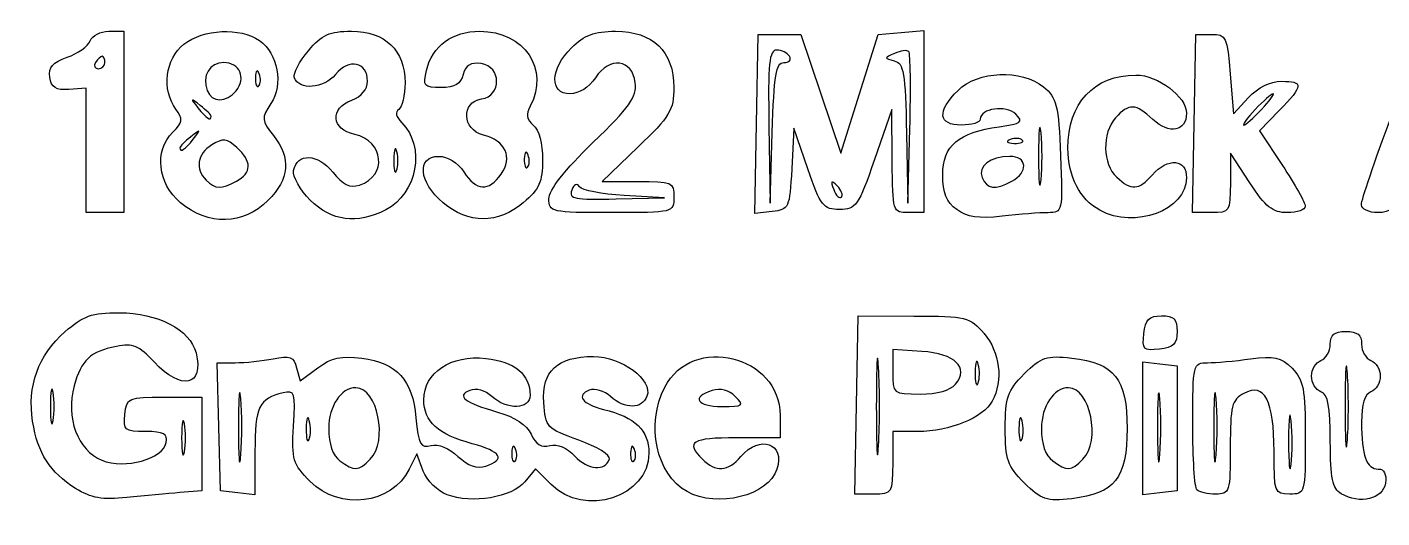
# Model space of a CAD drawing. Extents: x 0.53 to 3.78, y 0.49 to 2.29.
# Drawn here: x 1.889 to 2.611, y 0.497 to 0.759 of the extents above; entities that cross this region are included whole.
import ezdxf

# ---------------------------------------------------------------- set-up
doc = ezdxf.new("R2010")
doc.units = 0
doc.layers.get('0').update_dxf_attribs({"linetype": 'CONTINUOUS'})

msp = doc.modelspace()

# ---------------------------------------------------------------- linework, layer by layer
at = {"color": 7}
for p, q in [((1.932023, 0.756666), (1.94, 0.756666)), ((1.94, 0.756666), (1.94, 0.708333)), ((2.277407, 0.70727), (2.278334, 0.755)), ((2.278334, 0.755), (2.28972, 0.755)), ((2.28972, 0.755), (2.301106, 0.755)), ((2.301106, 0.755), (2.311765, 0.723333)), ((2.332344, 0.723333), (2.342264, 0.755)), ((2.342264, 0.755), (2.354465, 0.756034)), ((2.354465, 0.756034), (2.366667, 0.757069)), ((2.366667, 0.757069), (2.366667, 0.708534)), ((2.510742, 0.7075), (2.511666, 0.755)), ((2.511666, 0.755), (2.52, 0.755)), ((2.358587, 0.745857), (2.358587, 0.745858)), ((1.93, 0.74), (1.93, 0.74)), ((2.291972, 0.74), (2.291973, 0.74)), ((2.012277, 0.733958), (2.012277, 0.733958)), ((2.53, 0.733863), (2.531666, 0.712727)), ((1.92, 0.726255), (1.910837, 0.725627)), ((1.92, 0.693128), (1.92, 0.726255)), ((1.999965, 0.724956), (1.999965, 0.724958)), ((2.311765, 0.723333), (2.322423, 0.691667)), ((2.322423, 0.691667), (2.332344, 0.723333)), ((2.531666, 0.712727), (2.539747, 0.721363)), ((1.94, 0.708333), (1.94, 0.66)), ((1.986667, 0.711259), (1.986667, 0.711259)), ((2.349478, 0.715), (2.340291, 0.688333)), ((2.349739, 0.6875), (2.349478, 0.715)), ((2.366667, 0.708534), (2.366667, 0.66)), ((2.55612, 0.714437), (2.545574, 0.703556)), ((2.546667, 0.715), (2.546667, 0.715)), ((2.276481, 0.659539), (2.277408, 0.70727)), ((2.277408, 0.70727), (2.277407, 0.70727)), ((2.284046, 0.705833), (2.284758, 0.665)), ((2.284758, 0.665), (2.285821, 0.7025)), ((2.297378, 0.705), (2.296189, 0.683333)), ((2.304806, 0.683333), (2.297378, 0.705)), ((2.357384, 0.702255), (2.3581, 0.665)), ((2.3581, 0.665), (2.35916, 0.704612)), ((2.429095, 0.7025), (2.429095, 0.7025)), ((2.509811, 0.66), (2.510736, 0.7075)), ((2.510736, 0.7075), (2.510742, 0.7075)), ((2.545574, 0.703556), (2.557787, 0.685163)), ((1.977092, 0.699167), (1.977092, 0.699167)), ((2.214179, 0.694925), (2.195025, 0.676667)), ((2.419097, 0.698681), (2.419097, 0.698681)), ((1.92, 0.693127), (1.92, 0.693128)), ((1.92, 0.66), (1.92, 0.693127)), ((2.085643, 0.692437), (2.085643, 0.692437)), ((2.155611, 0.690625), (2.15561, 0.690625)), ((2.530078, 0.691667), (2.530034, 0.675833)), ((2.540433, 0.675833), (2.530078, 0.691667)), ((2.000219, 0.676783), (2.000219, 0.676784)), ((2.195025, 0.676667), (2.214179, 0.676667)), ((2.320414, 0.674222), (2.320414, 0.674222)), ((2.413553, 0.676784), (2.413552, 0.676784)), ((1.970256, 0.665296), (1.970256, 0.665296)), ((2.039497, 0.666657), (2.039497, 0.666657)), ((2.110255, 0.665296), (2.110256, 0.665296)), ((2.166667, 0.667324), (2.166667, 0.667324)), ((2.202605, 0.667309), (2.228333, 0.667951)), ((2.228333, 0.667951), (2.206753, 0.669154)), ((2.206753, 0.669154), (2.206753, 0.669154)), ((1.93, 0.66), (1.92, 0.66)), ((1.94, 0.66), (1.93, 0.66)), ((2.285741, 0.660603), (2.276481, 0.659539)), ((2.366667, 0.66), (2.358334, 0.66)), ((2.384167, 0.661612), (2.384167, 0.661612)), ((2.460367, 0.661318), (2.460367, 0.661318)), ((2.519903, 0.66), (2.509811, 0.66)), ((2.599898, 0.664167), (2.599898, 0.664167)), ((2.330742, 0.5575), (2.331666, 0.605)), ((2.331666, 0.605), (2.361205, 0.6049)), ((2.483922, 0.595589), (2.483922, 0.595589)), ((2.365492, 0.586016), (2.35, 0.587032)), ((2.35, 0.587032), (2.35, 0.575182)), ((1.990717, 0.545833), (1.989767, 0.579999)), ((1.989767, 0.579999), (1.999467, 0.579999)), ((2.395643, 0.579103), (2.395643, 0.579103)), ((2.483333, 0.545), (2.483333, 0.580443)), ((2.483333, 0.580443), (2.4925, 0.579388)), ((2.4925, 0.579388), (2.501667, 0.578334)), ((2.501667, 0.578334), (2.501667, 0.545001)), ((2.032207, 0.577279), (2.034029, 0.570314)), ((2.034029, 0.570314), (2.043466, 0.577291)), ((2.342468, 0.5775), (2.342468, 0.5775)), ((2.592457, 0.574167), (2.592457, 0.574167)), ((1.902352, 0.564167), (1.902352, 0.564167)), ((2.383565, 0.568612), (2.383565, 0.568613)), ((1.961667, 0.561667), (1.981667, 0.561667)), ((1.981667, 0.561667), (1.981667, 0.536667)), ((2.002432, 0.560934), (2.002436, 0.560934)), ((2.266086, 0.562009), (2.266086, 0.562009)), ((2.329817, 0.509997), (2.330741, 0.557497)), ((2.330741, 0.557497), (2.330742, 0.5575)), ((2.492432, 0.560934), (2.492436, 0.560934)), ((2.522432, 0.560934), (2.522436, 0.560934)), ((2.038976, 0.549103), (2.038977, 0.549103)), ((2.29, 0.551923), (2.29, 0.54)), ((2.418976, 0.549103), (2.418977, 0.549103)), ((2.562428, 0.549092), (2.562433, 0.549092)), ((1.972352, 0.5475), (1.972352, 0.5475)), ((1.991667, 0.511666), (1.990717, 0.545833)), ((2.36344, 0.54333), (2.35, 0.54333)), ((2.35, 0.54333), (2.35, 0.526663)), ((2.483333, 0.509558), (2.483333, 0.545001)), ((2.483333, 0.545001), (2.483333, 0.545)), ((2.501667, 0.545001), (2.501667, 0.511667)), ((1.981667, 0.536667), (1.981667, 0.511667)), ((2.29, 0.54), (2.266667, 0.54)), ((2.01, 0.532704), (2.01, 0.509557)), ((2.071429, 0.528571), (2.071429, 0.528571)), ((2.096305, 0.531384), (2.092254, 0.523257)), ((2.099759, 0.522298), (2.096305, 0.531384)), ((2.148944, 0.533958), (2.148944, 0.533958)), ((2.212277, 0.533958), (2.212277, 0.533958)), ((2.451429, 0.528571), (2.451429, 0.528571)), ((2.159534, 0.523495), (2.1539, 0.516537)), ((2.167949, 0.515081), (2.159534, 0.523495)), ((1.914348, 0.513034), (1.914348, 0.513034)), ((2.039449, 0.516704), (2.039449, 0.516704)), ((2.420159, 0.515995), (2.420159, 0.515995)), ((1.981667, 0.511667), (1.97, 0.510786)), ((2.000833, 0.510612), (1.991667, 0.511666)), ((2.01, 0.509557), (2.000833, 0.510612)), ((2.240367, 0.511318), (2.240367, 0.511318)), ((2.339908, 0.509997), (2.329817, 0.509997)), ((2.4925, 0.510613), (2.483333, 0.509558)), ((2.501667, 0.511667), (2.4925, 0.510613)), ((2.512222, 0.512222), (2.512222, 0.512222)), ((2.589167, 0.510188), (2.589167, 0.510188))]:
    msp.add_line(p, q, dxfattribs=at)
for points in [[(1.972116, 0.749758), (1.982528, 0.757948), (2.002035, 0.758872), (2.012328, 0.751663)], [(1.909863, 0.742786), (1.915487, 0.744746), (1.920979, 0.748671), (1.922067, 0.751508)], [(1.922067, 0.751508), (1.923156, 0.754345), (1.927636, 0.756666), (1.932023, 0.756666)], [(2.012328, 0.751663), (2.022349, 0.744643), (2.025304, 0.728505), (2.018476, 0.718083)], [(2.038492, 0.746247), (2.045771, 0.754899), (2.049656, 0.756667), (2.061382, 0.756667)], [(2.061382, 0.756667), (2.079482, 0.756667), (2.09, 0.746553), (2.09, 0.729149)], [(2.101447, 0.735833), (2.10452, 0.748812), (2.115255, 0.756667), (2.12992, 0.756667)], [(2.12992, 0.756667), (2.153546, 0.756667), (2.167205, 0.736359), (2.156737, 0.716798)], [(2.178788, 0.747879), (2.185625, 0.754716), (2.190838, 0.756667), (2.202273, 0.756667)], [(2.202273, 0.756667), (2.222128, 0.756667), (2.233333, 0.745872), (2.233333, 0.726743)], [(2.52, 0.755), (2.527837, 0.755), (2.528432, 0.753742), (2.53, 0.733863)], [(1.967826, 0.71513), (1.960187, 0.725578), (1.962218, 0.741972), (1.972116, 0.749758)], [(2.030956, 0.732081), (2.030279, 0.734142), (2.03367, 0.740517), (2.038492, 0.746247)], [(2.17795, 0.723333), (2.166881, 0.723333), (2.167328, 0.736419), (2.178788, 0.747879)], [(2.288137, 0.746667), (2.284177, 0.746667), (2.283458, 0.739494), (2.284046, 0.705833)], [(2.295, 0.743333), (2.293867, 0.745167), (2.290778, 0.746667), (2.288137, 0.746667)], [(2.350977, 0.744895), (2.345346, 0.742452), (2.345338, 0.74222), (2.350834, 0.740906)], [(2.358587, 0.745858), (2.357689, 0.746755), (2.354264, 0.746323), (2.350977, 0.744895)], [(2.35916, 0.704612), (2.359744, 0.726399), (2.359486, 0.744959), (2.358587, 0.745857)], [(1.900656, 0.732111), (1.899888, 0.737476), (1.902148, 0.740097), (1.909863, 0.742786)], [(1.925, 0.74), (1.923867, 0.738167), (1.924528, 0.736667), (1.92647, 0.736667)], [(1.92853, 0.743333), (1.927721, 0.743333), (1.926133, 0.741833), (1.925, 0.74)], [(1.92647, 0.736667), (1.928411, 0.736667), (1.93, 0.738167), (1.93, 0.74)], [(1.93, 0.74), (1.93, 0.741833), (1.929339, 0.743333), (1.92853, 0.743333)], [(1.993333, 0.74), (1.985771, 0.74), (1.981547, 0.732796), (1.984539, 0.725)], [(1.999965, 0.724958), (2.005503, 0.731631), (2.001814, 0.74), (1.993333, 0.74)], [(2.07, 0.730022), (2.07, 0.740346), (2.06005, 0.742456), (2.052915, 0.733645)], [(2.13059, 0.73943), (2.125024, 0.740219), (2.122337, 0.738579), (2.121035, 0.733597)], [(2.130833, 0.720602), (2.141665, 0.72214), (2.141462, 0.73789), (2.13059, 0.73943)], [(2.212721, 0.729173), (2.211257, 0.74189), (2.199073, 0.743438), (2.191494, 0.731871)], [(2.285821, 0.7025), (2.286698, 0.733433), (2.287775, 0.74), (2.291972, 0.74)], [(2.291973, 0.74), (2.294771, 0.74), (2.296133, 0.7415), (2.295, 0.743333)], [(2.350834, 0.740906), (2.355903, 0.739693), (2.356761, 0.73463), (2.357384, 0.702255)], [(1.910837, 0.725627), (1.903776, 0.725144), (1.90144, 0.726632), (1.900656, 0.732111)], [(2.010263, 0.731944), (2.010119, 0.728431), (2.010906, 0.726462), (2.012014, 0.727569)], [(2.012277, 0.733958), (2.011213, 0.736617), (2.010423, 0.735828), (2.010263, 0.731944)], [(2.012014, 0.727569), (2.013122, 0.728677), (2.01324, 0.731552), (2.012277, 0.733958)], [(2.052915, 0.733645), (2.046675, 0.725939), (2.03329, 0.724986), (2.030956, 0.732081)], [(2.061667, 0.72), (2.066826, 0.721962), (2.07, 0.725779), (2.07, 0.730022)], [(2.10925, 0.726667), (2.100067, 0.726667), (2.099449, 0.727392), (2.101447, 0.735833)], [(2.121035, 0.733597), (2.119709, 0.728527), (2.116545, 0.726667), (2.10925, 0.726667)], [(2.191494, 0.731871), (2.188079, 0.72666), (2.182802, 0.723333), (2.17795, 0.723333)], [(2.384848, 0.725152), (2.395303, 0.735606), (2.418642, 0.736533), (2.430464, 0.726963)], [(2.443451, 0.694332), (2.443229, 0.718179), (2.457317, 0.733333), (2.479707, 0.733333)], [(2.479707, 0.733333), (2.491328, 0.733333), (2.506667, 0.721757), (2.506667, 0.712987)], [(2.539747, 0.721363), (2.544752, 0.726712), (2.551414, 0.73), (2.557247, 0.73)], [(2.557247, 0.73), (2.569238, 0.73), (2.569079, 0.727806), (2.55612, 0.714437)], [(1.984539, 0.725), (1.986994, 0.718601), (1.994672, 0.71858), (1.999965, 0.724956)], [(2.09, 0.729149), (2.09, 0.7225), (2.088488, 0.716126), (2.086641, 0.714985)], [(2.190221, 0.697331), (2.209758, 0.716145), (2.213595, 0.721576), (2.212721, 0.729173)], [(2.233333, 0.726743), (2.233333, 0.714578), (2.231364, 0.711307), (2.214179, 0.694925)], [(2.386667, 0.706667), (2.374182, 0.706667), (2.373482, 0.713785), (2.384848, 0.725152)], [(2.430464, 0.726963), (2.437497, 0.721271), (2.438457, 0.717372), (2.439498, 0.690297)], [(2.552829, 0.723333), (2.551912, 0.723333), (2.547639, 0.719583), (2.543333, 0.715)], [(2.546667, 0.715), (2.550972, 0.719583), (2.553745, 0.723333), (2.552829, 0.723333)], [(1.966159, 0.702826), (1.971453, 0.70812), (1.971688, 0.709849), (1.967826, 0.71513)], [(1.980833, 0.717092), (1.975546, 0.721238), (1.975429, 0.72112), (1.979575, 0.715833)], [(1.979575, 0.715833), (1.983929, 0.710281), (1.986667, 0.708515), (1.986667, 0.711259)], [(1.986667, 0.711259), (1.986667, 0.711951), (1.984042, 0.714576), (1.980833, 0.717092)], [(2.018476, 0.718083), (2.013352, 0.710263), (2.013433, 0.709258), (2.019848, 0.701103)], [(2.063182, 0.7017), (2.05063, 0.704457), (2.049718, 0.715458), (2.061667, 0.72)], [(2.131755, 0.701347), (2.120428, 0.704189), (2.119719, 0.719023), (2.130833, 0.720602)], [(2.156737, 0.716798), (2.154366, 0.712368), (2.154822, 0.709581), (2.158403, 0.706609)], [(2.415614, 0.712481), (2.410543, 0.717552), (2.396667, 0.715571), (2.396667, 0.709775)], [(2.488782, 0.709578), (2.479551, 0.718251), (2.475962, 0.718429), (2.46885, 0.710571)], [(2.086641, 0.714985), (2.084558, 0.713697), (2.08519, 0.711001), (2.088303, 0.707888)], [(2.396667, 0.709775), (2.396667, 0.708066), (2.392167, 0.706667), (2.386667, 0.706667)], [(2.406782, 0.705772), (2.418802, 0.707384), (2.419887, 0.708208), (2.415614, 0.712481)], [(2.429095, 0.7025), (2.428376, 0.709375), (2.427787, 0.70375), (2.427787, 0.69)], [(2.46885, 0.710571), (2.461528, 0.70248), (2.461834, 0.685723), (2.469429, 0.67885)], [(2.506667, 0.712987), (2.506667, 0.703241), (2.497407, 0.701476), (2.488782, 0.709578)], [(2.543333, 0.715), (2.539027, 0.710417), (2.536255, 0.706667), (2.537171, 0.706667)], [(2.537171, 0.706667), (2.538088, 0.706667), (2.542361, 0.710417), (2.546667, 0.715)], [(2.599898, 0.664167), (2.599843, 0.666458), (2.606967, 0.687523), (2.615732, 0.710976)], [(1.970256, 0.665296), (1.958091, 0.675533), (1.956199, 0.692865), (1.966159, 0.702826)], [(1.977092, 0.699167), (1.981238, 0.704454), (1.98112, 0.704571), (1.975833, 0.700425)], [(2.019848, 0.701103), (2.029334, 0.689043), (2.028393, 0.67788), (2.016923, 0.66641)], [(2.065719, 0.6747), (2.080638, 0.679435), (2.078869, 0.698255), (2.063182, 0.7017)], [(2.088303, 0.707888), (2.101123, 0.695068), (2.096509, 0.670204), (2.079696, 0.66151)], [(2.141319, 0.680515), (2.147616, 0.689505), (2.143537, 0.69839), (2.131755, 0.701347)], [(2.158403, 0.706609), (2.161352, 0.704161), (2.163333, 0.696772), (2.163333, 0.688222)], [(2.376667, 0.680112), (2.376667, 0.695586), (2.385229, 0.702881), (2.406782, 0.705772)], [(2.429095, 0.6775), (2.429814, 0.684375), (2.429814, 0.695625), (2.429095, 0.7025)], [(1.975833, 0.700425), (1.972625, 0.697909), (1.97, 0.695284), (1.97, 0.694592)], [(1.97, 0.694592), (1.97, 0.691848), (1.972737, 0.693614), (1.977092, 0.699167)], [(1.986986, 0.696093), (1.979192, 0.691225), (1.977944, 0.683389), (1.984, 0.677333)], [(2.000319, 0.694711), (1.994916, 0.699601), (1.992932, 0.699806), (1.986986, 0.696093)], [(2.000219, 0.676784), (2.008388, 0.681156), (2.008422, 0.687378), (2.000319, 0.694711)], [(2.085643, 0.692437), (2.084798, 0.69568), (2.084051, 0.693833), (2.083983, 0.688333)], [(2.166667, 0.667324), (2.166667, 0.672035), (2.175067, 0.682737), (2.190221, 0.697331)], [(2.412708, 0.698944), (2.410049, 0.697879), (2.410839, 0.69709), (2.414722, 0.69693)], [(2.419097, 0.698681), (2.417989, 0.699788), (2.415115, 0.699907), (2.412708, 0.698944)], [(2.414722, 0.69693), (2.418236, 0.696786), (2.420205, 0.697573), (2.419097, 0.698681)], [(2.460367, 0.661318), (2.449627, 0.667271), (2.443594, 0.679045), (2.443451, 0.694332)], [(2.030625, 0.682452), (2.032467, 0.692016), (2.043515, 0.691548), (2.051472, 0.681569)], [(2.083983, 0.688333), (2.083916, 0.682833), (2.084606, 0.68018), (2.08552, 0.682437)], [(2.08552, 0.682437), (2.086433, 0.684693), (2.086489, 0.689193), (2.085643, 0.692437)], [(2.110256, 0.665296), (2.097345, 0.67616), (2.096053, 0.69), (2.10795, 0.69)], [(2.10795, 0.69), (2.112752, 0.69), (2.118062, 0.6867), (2.12136, 0.681667)], [(2.163333, 0.688222), (2.163333, 0.67635), (2.161594, 0.672462), (2.153077, 0.665296)], [(2.153596, 0.688611), (2.153452, 0.685097), (2.15424, 0.683128), (2.155347, 0.684236)], [(2.15561, 0.690625), (2.154546, 0.693284), (2.153756, 0.692494), (2.153596, 0.688611)], [(2.155347, 0.684236), (2.156455, 0.685344), (2.156573, 0.688219), (2.155611, 0.690625)], [(2.340291, 0.688333), (2.331716, 0.663445), (2.330474, 0.661666), (2.321669, 0.661666)], [(2.358334, 0.66), (2.350139, 0.66), (2.349996, 0.660459), (2.349739, 0.6875)], [(2.4125, 0.689949), (2.401853, 0.689871), (2.39535, 0.684906), (2.397743, 0.67867)], [(2.413552, 0.676784), (2.422452, 0.681547), (2.421775, 0.690012), (2.4125, 0.689949)], [(2.427787, 0.69), (2.427787, 0.67625), (2.428376, 0.670625), (2.429095, 0.6775)], [(2.439498, 0.690297), (2.440648, 0.660396), (2.44056, 0.66), (2.432832, 0.659971)], [(2.488333, 0.68), (2.496922, 0.68949), (2.506666, 0.688733), (2.506666, 0.678575)], [(2.039497, 0.666657), (2.034003, 0.672151), (2.03001, 0.679259), (2.030625, 0.682452)], [(2.051472, 0.681569), (2.05687, 0.674799), (2.060508, 0.673046), (2.065719, 0.6747)], [(2.12136, 0.681667), (2.128063, 0.671436), (2.134692, 0.671054), (2.141319, 0.680515)], [(2.296189, 0.683333), (2.295044, 0.662457), (2.294662, 0.661628), (2.285741, 0.660603)], [(2.321669, 0.661666), (2.313042, 0.661666), (2.311599, 0.66352), (2.304806, 0.683333)], [(2.384167, 0.661612), (2.378588, 0.665653), (2.376667, 0.670393), (2.376667, 0.680112)], [(2.469429, 0.67885), (2.47736, 0.671672), (2.480997, 0.671893), (2.488333, 0.68)], [(2.557787, 0.685163), (2.564504, 0.675046), (2.57, 0.665246), (2.57, 0.663385)], [(1.984, 0.677333), (1.988897, 0.672436), (1.991905, 0.672334), (2.000219, 0.676783)], [(2.178902, 0.671946), (2.177149, 0.667378), (2.180344, 0.666753), (2.202605, 0.667309)], [(2.18305, 0.673791), (2.181777, 0.675852), (2.180117, 0.675114), (2.178902, 0.671946)], [(2.206753, 0.669154), (2.194884, 0.669815), (2.184218, 0.671902), (2.18305, 0.673791)], [(2.214179, 0.676667), (2.232388, 0.676667), (2.233333, 0.676256), (2.233333, 0.668333)], [(2.320414, 0.674222), (2.317122, 0.67749), (2.316739, 0.677107), (2.318548, 0.672356)], [(2.318548, 0.672356), (2.319799, 0.669069), (2.321663, 0.667219), (2.32269, 0.668245)], [(2.32269, 0.668245), (2.323716, 0.669272), (2.322692, 0.671961), (2.320414, 0.674222)], [(2.397743, 0.67867), (2.40012, 0.672476), (2.404522, 0.671951), (2.413553, 0.676784)], [(2.506666, 0.678575), (2.506666, 0.661276), (2.479029, 0.650974), (2.460367, 0.661318)], [(2.530034, 0.675833), (2.53, 0.66044), (2.529715, 0.66), (2.519903, 0.66)], [(2.560394, 0.66), (2.55261, 0.66), (2.548824, 0.663003), (2.540433, 0.675833)], [(2.62244, 0.673333), (2.618215, 0.662576), (2.615541, 0.66), (2.608601, 0.66)], [(2.016923, 0.66641), (2.003883, 0.65337), (1.984966, 0.652919), (1.970256, 0.665296)], [(2.079696, 0.66151), (2.064454, 0.653628), (2.050775, 0.655379), (2.039497, 0.666657)], [(2.131666, 0.656667), (2.124529, 0.656667), (2.116818, 0.659775), (2.110255, 0.665296)], [(2.153077, 0.665296), (2.146515, 0.659775), (2.138804, 0.656667), (2.131666, 0.656667)], [(2.2, 0.66), (2.167892, 0.66), (2.166667, 0.660269), (2.166667, 0.667324)], [(2.233333, 0.668333), (2.233333, 0.66), (2.233333, 0.66), (2.2, 0.66)], [(2.408333, 0.658061), (2.395921, 0.65666), (2.389752, 0.657566), (2.384167, 0.661612)], [(2.432832, 0.659971), (2.428524, 0.65996), (2.4175, 0.659095), (2.408333, 0.658061)], [(2.57, 0.663385), (2.57, 0.661523), (2.565677, 0.66), (2.560394, 0.66)], [(2.608601, 0.66), (2.603871, 0.66), (2.599954, 0.661875), (2.599898, 0.664167)], [(1.908653, 0.5965), (1.918401, 0.605059), (1.922981, 0.606665), (1.937616, 0.606654)], [(1.937616, 0.606654), (1.958142, 0.606643), (1.975469, 0.597599), (1.978558, 0.585293)], [(2.361205, 0.6049), (2.389309, 0.604811), (2.39113, 0.604354), (2.398705, 0.595547)], [(2.483922, 0.595589), (2.484784, 0.603118), (2.486667, 0.605), (2.493333, 0.605)], [(2.493333, 0.605), (2.5, 0.605), (2.501667, 0.603334), (2.501667, 0.596667)], [(1.891464, 0.548825), (1.8885, 0.567394), (1.89452, 0.584091), (1.908653, 0.5965)], [(2.228493, 0.566975), (2.243215, 0.595444), (2.29, 0.583994), (2.29, 0.551923)], [(2.398705, 0.595547), (2.407233, 0.585633), (2.409043, 0.570666), (2.403065, 0.559495)], [(2.492255, 0.587255), (2.483693, 0.586274), (2.482941, 0.587027), (2.483922, 0.595589)], [(2.501667, 0.596667), (2.501667, 0.59), (2.499784, 0.588118), (2.492255, 0.587255)], [(2.583333, 0.589895), (2.583333, 0.594896), (2.585513, 0.596667), (2.591667, 0.596667)], [(2.591667, 0.596667), (2.597821, 0.596667), (2.6, 0.594896), (2.6, 0.589895)], [(1.9361, 0.58872), (1.922119, 0.585924), (1.917397, 0.581512), (1.913575, 0.56767)], [(1.956287, 0.580407), (1.948089, 0.589183), (1.944926, 0.590485), (1.9361, 0.58872)], [(1.978558, 0.585293), (1.983025, 0.567492), (1.970847, 0.56482), (1.956287, 0.580407)], [(2.342468, 0.5775), (2.341817, 0.588958), (2.341284, 0.579583), (2.341284, 0.556667)], [(2.383565, 0.568613), (2.390902, 0.577454), (2.383217, 0.584853), (2.365492, 0.586016)], [(2.578333, 0.581205), (2.581083, 0.582261), (2.583333, 0.586171), (2.583333, 0.589895)], [(2.6, 0.589895), (2.6, 0.586171), (2.60225, 0.582261), (2.605, 0.581205)], [(1.999467, 0.579999), (2.004802, 0.579999), (2.013941, 0.580954), (2.019776, 0.582121)], [(2.019776, 0.582121), (2.028685, 0.583903), (2.030678, 0.583127), (2.032207, 0.577279)], [(2.043466, 0.577291), (2.050871, 0.582766), (2.055926, 0.583863), (2.066941, 0.582385)], [(2.066941, 0.582385), (2.08589, 0.579844), (2.093888, 0.571073), (2.095847, 0.55069)], [(2.1, 0.560274), (2.1, 0.5747), (2.114575, 0.584403), (2.133131, 0.58233)], [(2.133131, 0.58233), (2.14843, 0.58062), (2.156667, 0.573749), (2.156667, 0.562696)], [(2.16399, 0.558875), (2.162771, 0.575576), (2.171196, 0.583333), (2.190556, 0.583333)], [(2.190556, 0.583333), (2.205494, 0.583333), (2.222312, 0.570831), (2.218996, 0.562191)], [(2.395643, 0.579103), (2.394798, 0.582346), (2.394051, 0.5805), (2.393983, 0.575)], [(2.39552, 0.569103), (2.396433, 0.57136), (2.396489, 0.57586), (2.395643, 0.579103)], [(2.420159, 0.574005), (2.429266, 0.583112), (2.431895, 0.583987), (2.445532, 0.58245)], [(2.445532, 0.58245), (2.468416, 0.57987), (2.475, 0.571503), (2.475, 0.545)], [(2.51, 0.547222), (2.51, 0.579446), (2.510133, 0.58), (2.517868, 0.58)], [(2.517868, 0.58), (2.522195, 0.58), (2.532516, 0.580929), (2.540803, 0.582065)], [(2.540803, 0.582065), (2.553387, 0.58379), (2.557034, 0.582966), (2.562935, 0.577065)], [(2.573333, 0.572872), (2.573333, 0.5764), (2.575583, 0.58015), (2.578333, 0.581205)], [(2.592457, 0.574167), (2.591784, 0.583792), (2.591233, 0.575917), (2.591233, 0.556667)], [(2.605, 0.581205), (2.60775, 0.58015), (2.61, 0.5764), (2.61, 0.572872)], [(2.342468, 0.535833), (2.343119, 0.547292), (2.343119, 0.566042), (2.342468, 0.5775)], [(2.35, 0.575182), (2.35, 0.56341), (2.3501, 0.563333), (2.364592, 0.563333)], [(2.393983, 0.575), (2.393916, 0.5695), (2.394606, 0.566846), (2.39552, 0.569103)], [(2.41, 0.545), (2.41, 0.561561), (2.411232, 0.565078), (2.420159, 0.574005)], [(2.562935, 0.577065), (2.569086, 0.570914), (2.57, 0.56612), (2.57, 0.54)], [(2.578333, 0.564539), (2.575583, 0.565594), (2.573333, 0.569344), (2.573333, 0.572872)], [(2.592457, 0.539167), (2.593131, 0.548792), (2.593131, 0.564542), (2.592457, 0.574167)], [(2.61, 0.572872), (2.61, 0.569344), (2.60775, 0.565594), (2.605, 0.564539)], [(1.902352, 0.564167), (1.901558, 0.568292), (1.900908, 0.564917), (1.900908, 0.556667)], [(1.902352, 0.549167), (1.903147, 0.553292), (1.903147, 0.560042), (1.902352, 0.564167)], [(1.913575, 0.56767), (1.908929, 0.550843), (1.915484, 0.533262), (1.928333, 0.528088)], [(2.002436, 0.560934), (2.001737, 0.56867), (2.001173, 0.561501), (2.001183, 0.545)], [(2.025, 0.563997), (2.012112, 0.560853), (2.01, 0.556446), (2.01, 0.532704)], [(2.030539, 0.546182), (2.031585, 0.564206), (2.031181, 0.565504), (2.025, 0.563997)], [(2.063732, 0.566667), (2.055835, 0.566667), (2.049333, 0.556883), (2.049333, 0.545)], [(2.071429, 0.528571), (2.081128, 0.538271), (2.075391, 0.566667), (2.063732, 0.566667)], [(2.124567, 0.565294), (2.117035, 0.562404), (2.121729, 0.558721), (2.13932, 0.553715)], [(2.13622, 0.56207), (2.132773, 0.56519), (2.127846, 0.566553), (2.124567, 0.565294)], [(2.188246, 0.565427), (2.181061, 0.56267), (2.18456, 0.557907), (2.195802, 0.555143)], [(2.199553, 0.56207), (2.196269, 0.565042), (2.191181, 0.566553), (2.188246, 0.565427)], [(2.240367, 0.511318), (2.22391, 0.52044), (2.21822, 0.54711), (2.228493, 0.566975)], [(2.253705, 0.565118), (2.242468, 0.561551), (2.245556, 0.556667), (2.259048, 0.556667)], [(2.266086, 0.562009), (2.262675, 0.56542), (2.258199, 0.566544), (2.253705, 0.565118)], [(2.364592, 0.563333), (2.373839, 0.563333), (2.380788, 0.565267), (2.383565, 0.568612)], [(2.443732, 0.566667), (2.435835, 0.566667), (2.429333, 0.556883), (2.429333, 0.545)], [(2.451429, 0.528571), (2.461128, 0.538271), (2.455391, 0.566667), (2.443732, 0.566667)], [(2.492436, 0.560934), (2.491737, 0.56867), (2.491173, 0.561501), (2.491183, 0.545)], [(2.522436, 0.560934), (2.521737, 0.56867), (2.521173, 0.561501), (2.521183, 0.545)], [(2.537236, 0.563638), (2.530802, 0.560195), (2.53, 0.557007), (2.53, 0.534883)], [(2.553333, 0.532696), (2.553333, 0.559922), (2.548315, 0.569568), (2.537236, 0.563638)], [(2.583333, 0.538142), (2.583333, 0.556825), (2.58215, 0.563074), (2.578333, 0.564539)], [(2.605, 0.564539), (2.601625, 0.563244), (2.6, 0.557948), (2.6, 0.548249)], [(1.900908, 0.556667), (1.900908, 0.548417), (1.901558, 0.545042), (1.902352, 0.549167)], [(1.940612, 0.5525), (1.941632, 0.561364), (1.942326, 0.561667), (1.961667, 0.561667)], [(2.002454, 0.530934), (2.003143, 0.539698), (2.003135, 0.553198), (2.002432, 0.560934)], [(2.125833, 0.536848), (2.107713, 0.541672), (2.1, 0.548667), (2.1, 0.560274)], [(2.156667, 0.562696), (2.156667, 0.555001), (2.144444, 0.554628), (2.13622, 0.56207)], [(2.182624, 0.538725), (2.165523, 0.544855), (2.16497, 0.545453), (2.16399, 0.558875)], [(2.218996, 0.562191), (2.216298, 0.555159), (2.207252, 0.555103), (2.199553, 0.56207)], [(2.259048, 0.556667), (2.270406, 0.556667), (2.270987, 0.557108), (2.266086, 0.562009)], [(2.341284, 0.556667), (2.341284, 0.53375), (2.341817, 0.524375), (2.342468, 0.535833)], [(2.403065, 0.559495), (2.398356, 0.550696), (2.380299, 0.54333), (2.36344, 0.54333)], [(2.492454, 0.530934), (2.493143, 0.539698), (2.493135, 0.553198), (2.492432, 0.560934)], [(2.522454, 0.530934), (2.523143, 0.539698), (2.523135, 0.553198), (2.522432, 0.560934)], [(2.591233, 0.556667), (2.591233, 0.537417), (2.591784, 0.529542), (2.592457, 0.539167)], [(1.95169, 0.543333), (1.940421, 0.543333), (1.939632, 0.543986), (1.940612, 0.5525)], [(1.972352, 0.5475), (1.971558, 0.551625), (1.970908, 0.54825), (1.970908, 0.54)], [(2.038977, 0.549103), (2.038131, 0.552346), (2.037384, 0.5505), (2.037316, 0.545)], [(2.038853, 0.539103), (2.039766, 0.54136), (2.039822, 0.54586), (2.038976, 0.549103)], [(2.095847, 0.55069), (2.097225, 0.536346), (2.098288, 0.534381), (2.103878, 0.535843)], [(2.13932, 0.553715), (2.148636, 0.551064), (2.154874, 0.546932), (2.157171, 0.54189)], [(2.195802, 0.555143), (2.212865, 0.550947), (2.22, 0.544074), (2.22, 0.531831)], [(2.418977, 0.549103), (2.418131, 0.552346), (2.417384, 0.5505), (2.417316, 0.545)], [(2.418853, 0.539103), (2.419766, 0.54136), (2.419822, 0.54586), (2.418976, 0.549103)], [(2.562433, 0.549092), (2.561711, 0.556008), (2.561109, 0.551167), (2.561094, 0.538333)], [(2.562406, 0.525759), (2.563142, 0.531676), (2.563155, 0.542176), (2.562428, 0.549092)], [(1.914348, 0.513034), (1.90062, 0.521601), (1.894208, 0.53163), (1.891464, 0.548825)], [(1.962704, 0.5375), (1.963604, 0.542192), (1.961448, 0.543333), (1.95169, 0.543333)], [(1.972352, 0.5325), (1.973147, 0.536625), (1.973147, 0.543375), (1.972352, 0.5475)], [(2.001183, 0.545), (2.001193, 0.5285), (2.001765, 0.52217), (2.002454, 0.530934)], [(2.039449, 0.516704), (2.030213, 0.52594), (2.029502, 0.528295), (2.030539, 0.546182)], [(2.037316, 0.545), (2.03725, 0.5395), (2.03794, 0.536846), (2.038853, 0.539103)], [(2.049333, 0.545), (2.049333, 0.536415), (2.051341, 0.530597), (2.055304, 0.527699)], [(2.157171, 0.54189), (2.15964, 0.536472), (2.162656, 0.534651), (2.167197, 0.535839)], [(2.269107, 0.53), (2.279242, 0.541837), (2.292708, 0.537117), (2.288312, 0.523267)], [(2.420159, 0.515995), (2.411232, 0.524922), (2.41, 0.528439), (2.41, 0.545)], [(2.417316, 0.545), (2.41725, 0.5395), (2.41794, 0.536846), (2.418853, 0.539103)], [(2.429333, 0.545), (2.429333, 0.536415), (2.431341, 0.530597), (2.435304, 0.527699)], [(2.475, 0.545), (2.475, 0.518497), (2.468416, 0.51013), (2.445532, 0.50755)], [(2.491183, 0.545), (2.491193, 0.5285), (2.491765, 0.52217), (2.492454, 0.530934)], [(2.512222, 0.512222), (2.511, 0.513444), (2.51, 0.529194), (2.51, 0.547222)], [(2.521183, 0.545), (2.521193, 0.5285), (2.521765, 0.52217), (2.522454, 0.530934)], [(2.6, 0.548249), (2.6, 0.530523), (2.602574, 0.523333), (2.608922, 0.523333)], [(1.928333, 0.528088), (1.94072, 0.5231), (1.961008, 0.528656), (1.962704, 0.5375)], [(1.970908, 0.54), (1.970908, 0.53175), (1.971558, 0.528375), (1.972352, 0.5325)], [(2.103878, 0.535843), (2.107763, 0.536858), (2.113452, 0.534585), (2.11821, 0.530115)], [(2.13305, 0.524909), (2.143921, 0.52836), (2.141275, 0.532736), (2.125833, 0.536848)], [(2.148944, 0.533958), (2.147879, 0.536617), (2.14709, 0.535828), (2.14693, 0.531944)], [(2.167197, 0.535839), (2.17123, 0.536893), (2.176267, 0.534774), (2.180483, 0.530249)], [(2.199014, 0.528704), (2.199692, 0.530741), (2.192317, 0.535251), (2.182624, 0.538725)], [(2.212277, 0.533958), (2.211213, 0.536617), (2.210423, 0.535828), (2.210263, 0.531944)], [(2.266667, 0.54), (2.24282, 0.54), (2.239341, 0.537802), (2.248571, 0.528571)], [(2.53, 0.534883), (2.53, 0.511037), (2.529675, 0.51), (2.522222, 0.51)], [(2.561094, 0.538333), (2.561083, 0.5255), (2.561669, 0.519842), (2.562406, 0.525759)], [(2.57, 0.54), (2.57, 0.510222), (2.569933, 0.51), (2.561667, 0.51)], [(2.589167, 0.510188), (2.584456, 0.512995), (2.583333, 0.518377), (2.583333, 0.538142)], [(2.055304, 0.527699), (2.062974, 0.52209), (2.06506, 0.522203), (2.071429, 0.528571)], [(2.11821, 0.530115), (2.12363, 0.525024), (2.128275, 0.523394), (2.13305, 0.524909)], [(2.14693, 0.531944), (2.146785, 0.528431), (2.147573, 0.526462), (2.148681, 0.527569)], [(2.148681, 0.527569), (2.149788, 0.528677), (2.149907, 0.531552), (2.148944, 0.533958)], [(2.22, 0.531831), (2.22, 0.508346), (2.185716, 0.497313), (2.167949, 0.515081)], [(2.180483, 0.530249), (2.187409, 0.522814), (2.196793, 0.522032), (2.199014, 0.528704)], [(2.210263, 0.531944), (2.210119, 0.528431), (2.210906, 0.526462), (2.212014, 0.527569)], [(2.212014, 0.527569), (2.213122, 0.528677), (2.21324, 0.531552), (2.212277, 0.533958)], [(2.248571, 0.528571), (2.255624, 0.521518), (2.262238, 0.521978), (2.269107, 0.53)], [(2.435304, 0.527699), (2.442974, 0.52209), (2.44506, 0.522203), (2.451429, 0.528571)], [(2.561667, 0.51), (2.553594, 0.51), (2.553333, 0.510709), (2.553333, 0.532696)], [(2.092254, 0.523257), (2.082873, 0.504443), (2.055151, 0.501002), (2.039449, 0.516704)], [(2.11244, 0.509656), (2.107366, 0.511612), (2.101659, 0.517301), (2.099759, 0.522298)], [(2.288312, 0.523267), (2.283827, 0.509136), (2.256564, 0.502341), (2.240367, 0.511318)], [(2.35, 0.526663), (2.35, 0.510333), (2.349795, 0.509997), (2.339908, 0.509997)], [(2.608922, 0.523333), (2.612071, 0.523333), (2.61342, 0.520678), (2.612732, 0.515833)], [(1.941667, 0.508145), (1.928653, 0.506771), (1.922665, 0.507843), (1.914348, 0.513034)], [(2.1539, 0.516537), (2.14714, 0.50819), (2.125541, 0.504605), (2.11244, 0.509656)], [(2.445532, 0.50755), (2.431895, 0.506013), (2.429266, 0.506888), (2.420159, 0.515995)], [(2.612732, 0.515833), (2.611528, 0.50736), (2.598962, 0.50435), (2.589167, 0.510188)], [(1.97, 0.510786), (1.963583, 0.510301), (1.950833, 0.509112), (1.941667, 0.508145)], [(2.522222, 0.51), (2.517944, 0.51), (2.513444, 0.511), (2.512222, 0.512222)]]:
    msp.add_open_spline(points, degree=3, dxfattribs=at)

doc.saveas('drawing.dxf')
